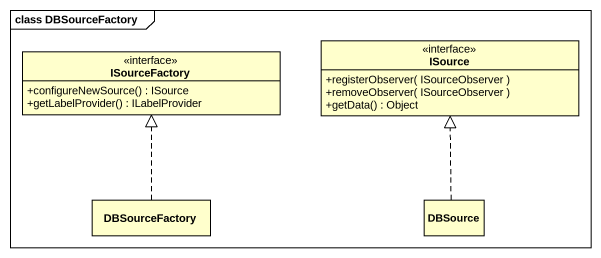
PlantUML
@startuml
mainframe class DBSourceFactory
hide circle
hide empty members
skinparam classAttributeIconSize 0
interface ISourceFactory {
  +configureNewSource() : ISource
  +getLabelProvider() : ILabelProvider
}
interface ISource {
  +registerObserver( ISourceObserver )
  +removeObserver( ISourceObserver )
  +getData() : Object
}
class DBSourceFactory
class DBSource
DBSourceFactory .up.|> ISourceFactory
DBSource .up.|> ISource
@enduml
